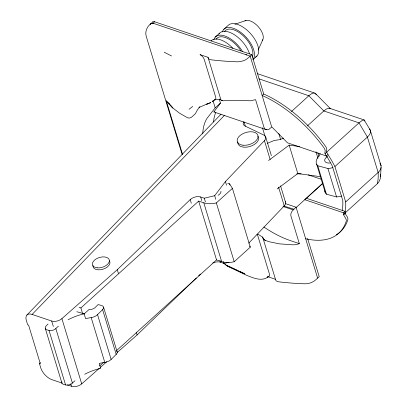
<?xml version="1.0" encoding="UTF-8"?>
<svg xmlns="http://www.w3.org/2000/svg" width="407" height="407" viewBox="0 0 407 407"><rect width="100%" height="100%" fill="white"/><g stroke="black" fill="none" stroke-linecap="round" stroke-linejoin="round"><path stroke-width="0.61" d="M305.662 238.746A92.613 47.492 47.8 0 0 346.225 221.25A5.006 2.569 47.8 0 0 344.912 217.129A5.006 2.569 47.8 0 1 343.686 214.825L343.396 214.525L377.452 183.623C380.006 181.171 380.866 177.518 380.596 174.084M380.596 176.811L381.059 167.516M343.396 214.525L343.605 212.846L345.197 211.401L345.406 210.495A87.607 44.928 47.8 0 0 345.675 201.933L334.92 166.544A87.607 44.928 47.8 0 0 328.795 155.815L326.684 152.172A5.006 2.569 47.8 0 1 326.628 150.259A5.006 2.569 47.8 0 0 325.452 146.189A92.613 47.492 47.8 0 0 263.731 94.042L251.765 54.67L154.624 21.764A5.006 2.569 47.8 0 0 152.126 22.38M377.452 183.623L378.052 179.375A87.607 44.928 47.8 0 0 378.139 172.476L367.389 137.088L358.994 122.863L323.845 110.958L308.847 95.747L259.01 78.861M150.463 24.262L151.165 23.24L153.098 23.23M258.155 50.02L262.795 39.749M40.313 362.642L39.433 363.553L40.354 363.868L28.582 325.117L27.656 324.801L26.358 320.518A11.533 5.922 47.7 0 1 32.133 314.438L51.689 321.037A7.509 4.37 -16.9 0 0 61.895 318.645L117.292 269.683L190.206 199.603A7.509 4.37 -16.9 0 1 200.661 196.983L204.283 198.209L214.682 195.711L225.432 181.573L264.433 140.664A7.509 4.37 -16.9 0 0 263.904 135.099L245.085 126.058A7.509 4.37 -16.9 0 1 243.559 121.881M219.195 98.987L220.441 103.088L213.894 111.94L266.387 129.721L268.803 129.477L271.713 126.999L250.178 56.115L153.032 23.209A5.006 2.569 47.8 0 0 150.351 24.766M220.441 103.088L215.186 107.855L207.01 118.34A81.853 41.972 47.8 0 0 202.752 133.878M149.888 24.405C146.81 27.361 144.953 31.787 146.138 36.025L182.087 154.355M317.623 278.113L296.087 207.229C293.717 209.417 290.222 211.996 290.827 215.654L299.328 243.645A10.012 5.83 -16.9 0 1 292.933 244.811L279.568 243.864L269.546 241.839L264.84 240.272L263.319 238.884L262.663 237.128A91.382 46.861 47.8 0 1 257.85 234.071M248.758 243.132L284.249 205.896A7.509 4.37 -16.9 0 0 285.236 201.613M26.918 315.023L221.006 114.204M32.128 314.428L224.455 115.364M48.011 324.064L46.22 325.834A5.006 2.915 -16.9 0 0 46.886 329.812L49.013 330.418A5.006 2.915 -16.9 0 0 55.835 328.556A40.049 23.316 -16.9 0 1 58.42 326.2M76.842 311.731L84.122 313.792L85.602 318.661A40.049 23.316 -16.9 0 1 91.183 317.602A7.509 4.37 -16.9 0 0 97.532 314.636L102.595 309.62A5.006 2.915 -16.9 0 0 101.933 305.642L98.133 304.563L95.157 307.514A4.833 2.813 -16.9 0 1 89.118 309.432L83.959 314.112M84.666 374.277A40.049 23.316 -16.9 0 1 100.692 368.32L99.211 363.451A40.049 23.316 -16.9 0 1 104.792 362.393A7.509 4.37 -16.9 0 0 111.142 359.422L116.204 354.411A5.006 2.915 -16.9 0 0 116.758 351.185M327.92 154.538L326.328 155.983L325.091 153.612A5.006 2.569 47.8 0 1 325.035 151.704A5.006 2.569 47.8 0 0 323.86 147.634A92.613 47.492 47.8 0 0 262.139 95.487L263.731 94.042M117.226 352.498L137.108 334.92L196.357 277.981M198.636 275.793L200.458 274.038M322.558 183.501L304.772 199.689L343.605 212.846M153.032 23.209L154.624 21.764M215.318 37.047L219.561 33.196M223.804 29.345L228.052 25.493A21.027 10.78 47.8 0 1 251.012 34.122A21.027 10.78 47.8 0 1 255.591 57.072M251.765 54.67L248.082 58.018A10.012 5.83 -16.9 0 1 243.137 60.867L239.626 61.701L237.332 61.808A250.31 145.711 -16.9 0 1 211.202 59.809L210.043 59.554A6.008 3.495 -16.9 0 1 208.028 57.306L199.99 54.624A5.006 2.569 47.8 0 1 204.258 59.524L215.664 97.064A5.006 2.569 47.8 0 1 214.55 99.888L212.22 101.602M253.108 59.498L256.929 56.029M291.437 111.538L308.847 95.747C310.577 94.322 312.932 92.257 315.303 93.345L330.464 108.725M79.09 307.341L80.891 307.951L198.662 201.099L203.81 202.844A17.521 10.2 -16.9 0 0 216.351 202.925L232.417 188.349L229.538 183.796L227.747 183.191M307.377 125.9L323.845 110.958L326.251 109.142L328.53 108.242L329.507 108.242L364.153 119.953L370.197 130.001L381.069 165.802M324.939 153.765L358.994 122.863L362.169 120.482L364.153 119.953M99.695 365.913L103.449 362.505M116.59 350.585L216.529 259.91L221.678 261.655A17.521 10.2 -16.9 0 0 234.218 261.737L250.285 247.161L232.417 188.349M334.92 166.544L367.389 137.088A12.978 6.38 -22.8 0 0 370.197 130.001L369.383 128.994M322.385 183.705L296.352 207.321L285.292 203.571M345.675 201.933L378.139 172.476M343.686 214.825L345.278 213.38L344.988 213.08L345.197 211.401L306.359 198.245M189.082 109.254L192.72 106.446M67.359 384.874L71.505 386.274A7.509 4.37 -16.9 0 0 81.715 383.882L99.232 368.396M100.178 367.562L106.807 361.701M268.539 160.536L289.168 145.121L299.628 146.566M277.177 188.965L297.802 173.555L320.579 176.699M269.098 276.124C262.576 282.214 253.332 278.022 246.423 275.213L227.04 265.995L223.723 263.034M268.783 276.368L267.104 277.538L267.48 277.325M214.336 111.701L213.894 111.94M267.307 143.376L274.191 140.471L280.118 139.57L283.516 138.136M198.992 107.473L208.705 103.266L206.67 104.212L208.496 103.612M234.925 24.252L245.996 20.487M212.795 262.998A7.509 4.37 -16.9 0 1 220.482 262.22L224.104 263.446L228.993 262.271M296.744 173.865L301.149 173.825M208.028 57.306L221.001 100.102L223.072 100.768L235.943 100.28L250.432 100.788L255.576 99.639L264.082 127.635L264.957 128.973L266.387 129.721M320.09 153.48A10.012 5.83 -16.9 0 1 318.533 156.573A15.018 8.74 -16.9 0 0 317.76 165.766L327.925 168.503A15.018 8.74 -16.9 0 0 332.977 167.577M324.806 190.868A15.018 8.74 -16.9 0 0 326.399 194.195L336.564 196.932A15.018 8.74 -16.9 0 0 341.615 196.011M74.985 380.728A40.049 23.316 -16.9 0 0 72.405 383.079A5.006 2.915 -16.9 0 1 65.578 384.946L63.451 384.335A5.006 2.915 -16.9 0 1 61.869 381.771M283.679 205.998L293.905 209.213M283.013 206.497L293.223 209.87M245.884 54.665L246.795 54.97M257.31 73.636L314.504 93.03M326.328 155.983L287.495 142.826L271.978 127.091M308.323 174.888L321.459 179.334M299.328 243.645L290.512 240.659A91.382 46.861 47.8 0 1 263.828 226.989M62.022 383.068L51.948 379.665A11.574 5.942 47.7 0 1 46.505 376.333A11.503 5.907 47.7 0 1 40.731 367.836L39.433 363.553M267.404 276.531L275.478 279.304A6.008 3.495 -16.9 0 0 277.493 281.552L278.653 281.807A250.31 145.711 -16.9 0 0 304.782 283.806A10.012 5.83 -16.9 0 0 315.527 280.016L319.215 276.674L307.621 238.512M329.507 108.242L330.306 108.557M221.001 100.102L222.451 100.743M223.657 262.973L226.358 265.308L238.146 270.762M239.27 271.281L244.882 273.875L226.358 265.308M164.204 52.238L171.525 55.952M169.332 103.907L167.094 102.03L172.883 108.018L179.67 113.263L187.663 117.842L189.525 118.061L191.265 117.384A4.09 2.34 -17.6 0 0 191.702 117.033L195.502 113.584A91.382 46.861 47.8 0 1 199.837 106.731M263.319 238.884L265.573 240.644M315.303 93.345L316.29 94.826M169.175 103.912L172.883 108.018L166.209 100.565L182.59 154.477M379.94 163.182L380.581 164.174M249.644 246.149L250.285 247.161M327.925 168.503L336.564 196.932M317.847 152.717L318.951 156.349M315.934 151.714L317.959 158.369M317.76 165.766L326.399 194.195M316.651 164.214L325.29 192.643M289.168 145.121L297.802 173.555M278.815 133.532L280.647 139.56M265.674 136.92L271.362 155.647M280.54 185.846L285.495 202.157M262.434 127.762L264.998 136.203M264.433 140.664L270.121 159.386M278.561 187.174L284.249 205.896M244.068 121.927L245.35 126.155M262.663 237.128L275.478 279.304M213.049 100.819L215.186 107.855M229.538 183.796L229.909 185.012M225.432 181.573L226.531 185.195M214.682 195.711L215.781 199.338M216.351 202.925L234.218 261.737M204.283 198.209L205.382 201.831M223.55 261.63L224.104 263.446M203.81 202.844L221.678 261.655M200.661 196.983L201.765 200.61M219.933 260.409L220.482 262.22M198.662 201.099L216.529 259.91M190.206 199.603L191.31 203.23M117.292 269.683L118.391 273.306M136.376 332.504L137.108 334.92M103.576 307.214L117.185 352.004M102.595 309.62L116.204 354.411M97.532 314.636L111.142 359.422M91.183 317.602L104.792 362.393M80.891 307.951L82.667 313.797M61.895 318.645L81.715 383.882M55.835 328.556L72.405 383.079M51.689 321.037L53.337 326.475M70.772 383.857L71.505 386.274M49.013 330.418L65.578 384.946M45.228 328.164L61.92 383.109M364.626 120.33L364.758 121.052M244.958 20.889A13.146 6.741 47.8 0 1 258.481 26.933A13.146 6.741 47.8 0 1 262.179 40.634M222.38 31.904A21.027 10.78 47.8 0 1 243.31 34.458A21.027 10.78 47.8 0 1 253.047 59.453M211.075 40.898A21.027 10.78 47.8 0 1 232.921 48.301M216.046 39.347A19.022 9.753 47.8 0 1 240.669 50.575M218.869 34.102A21.027 10.78 47.8 0 1 234.473 34.793A21.027 10.78 47.8 0 1 249.45 53.699M213.894 39.601A21.027 10.78 47.8 0 1 226.155 36.477A21.027 10.78 47.8 0 1 242.577 51.643M224.537 31.649A19.022 9.753 47.8 0 1 243.142 35.714A19.022 9.753 47.8 0 1 252.208 57.117M330.235 162.958A6.258 3.643 -16.9 0 1 324.822 161.136A6.258 3.643 -16.9 0 1 327.584 156.532M257.885 136.152A10.765 6.268 -16.9 0 1 249.766 146.54A10.765 6.268 -16.9 0 1 237.774 141.951M109.346 260.821A8.761 5.098 -16.9 0 1 102.737 269.276A8.761 5.098 -16.9 0 1 92.979 265.542M220.955 191.3A6.197 3.607 -16.9 0 1 218.06 195.309M68.101 319.749A40.049 23.316 -16.9 0 1 84.122 313.792M257.021 234.32A5.006 2.569 47.8 0 1 257.936 236.192L269.342 273.733A5.006 2.569 47.8 0 1 268.386 276.521M214.55 99.888A91.382 46.861 47.8 0 1 220.843 99.481M214.469 99.898A4.874 1.272 -32.5 0 1 212.205 101.557M213.533 121.912A81.853 41.972 47.8 0 1 215.669 112.597M380.565 164.179A12.978 8.583 -10 0 1 378.169 172.487M326.551 156.013A83.852 43 47.8 0 1 332.285 166L342.796 200.605A83.852 43 47.8 0 1 342.226 210.394M345.278 213.38A5.006 2.569 47.8 0 0 346.505 215.685A5.006 2.569 47.8 0 1 347.817 219.805A92.613 47.492 47.8 0 1 336.309 234.753M210.521 102.539L210.037 102.946L210.933 102.33L209.249 103.302L210.521 102.539M243.04 145.213A10.765 6.268 -16.9 0 0 258.038 136.024A10.765 6.268 -16.9 0 0 241.738 134.325A10.765 6.268 -16.9 0 0 243.04 145.213M97.156 267.831A8.761 5.098 -16.9 0 0 109.361 260.358A8.761 5.098 -16.9 0 0 96.093 258.974A8.761 5.098 -16.9 0 0 97.156 267.831"/></g></svg>
